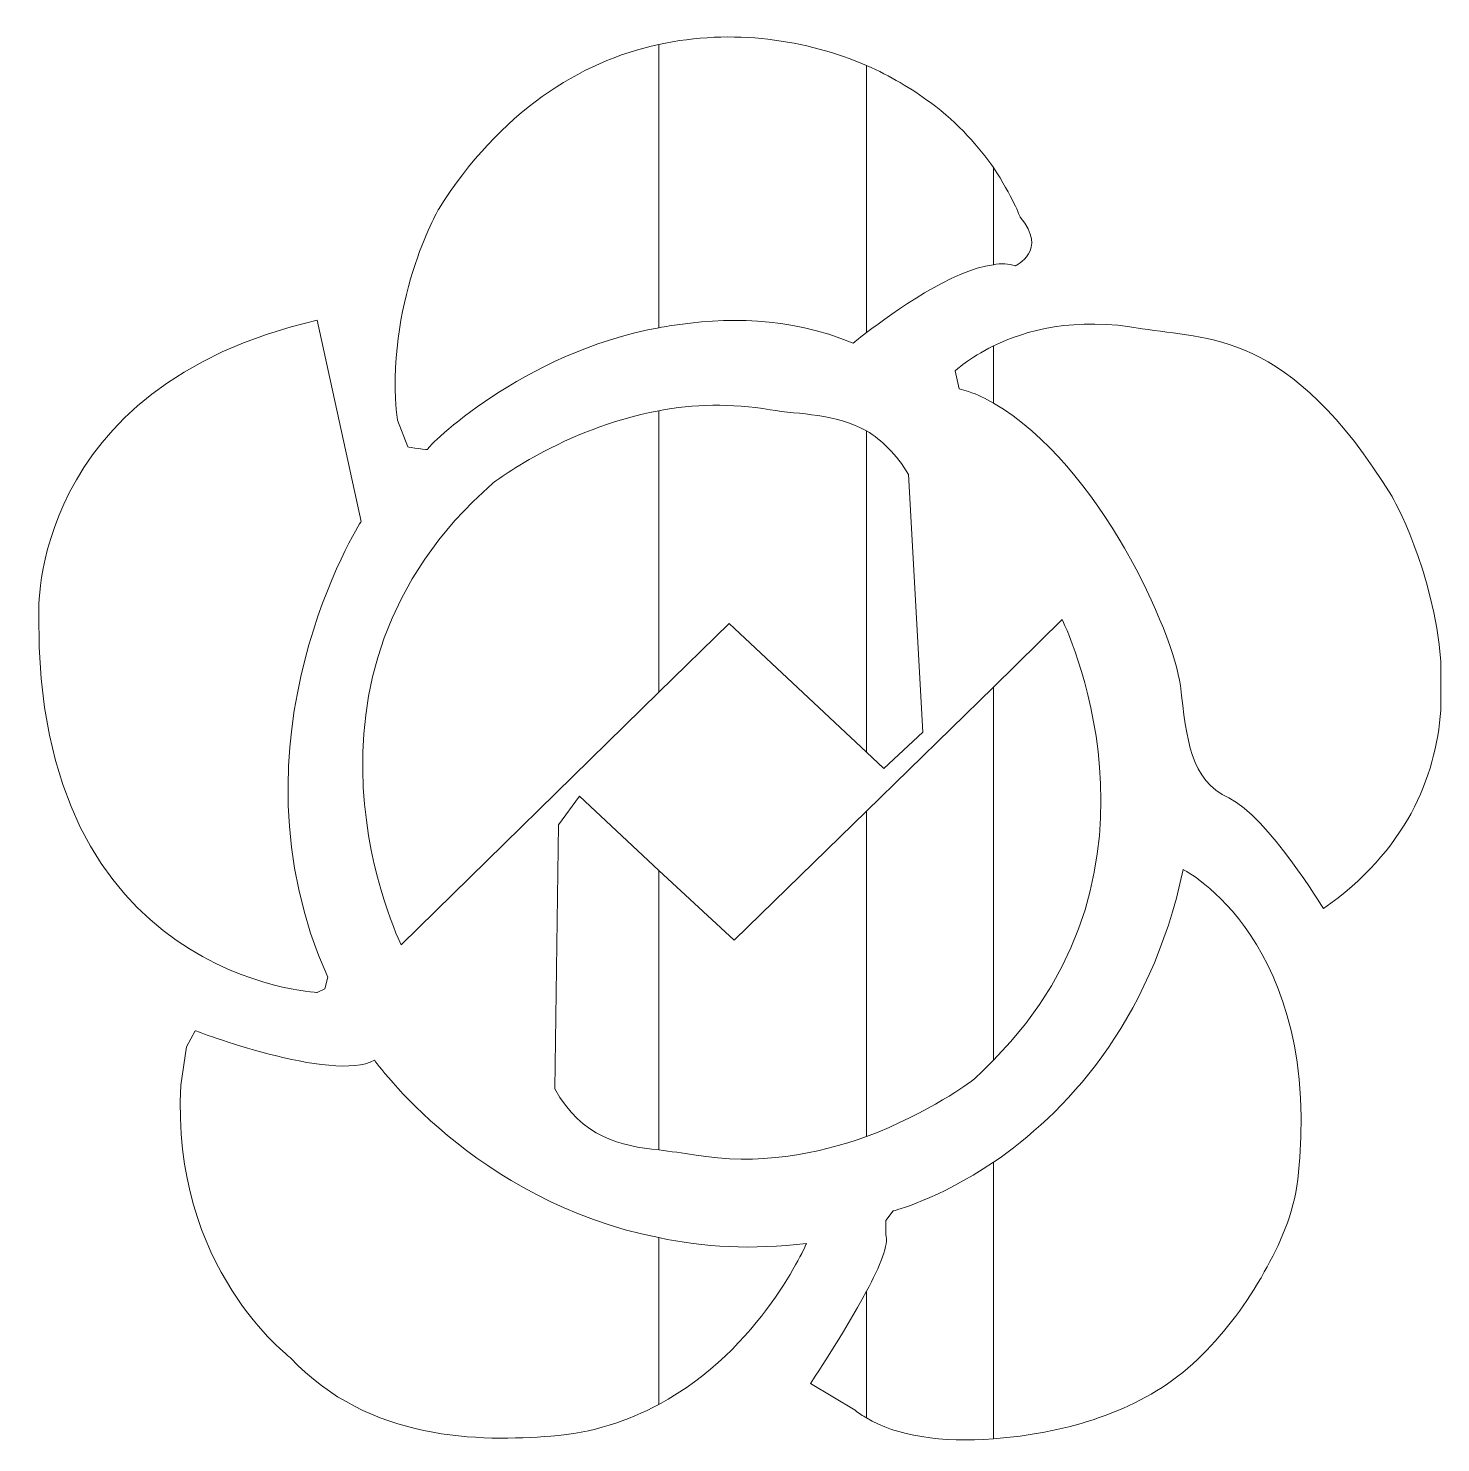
# Model space of a CAD drawing. Header units: millimetres. Extents: x 44393 to 91220, y 25301 to 41858.
# Drawn here: x 89126.1 to 89409.2, y 36927.3 to 37210.8 of the extents above; entities that cross this region are included whole.
import ezdxf

# ---------------------------------------------------------------- set-up
doc = ezdxf.new("R2010")
doc.units = ezdxf.units.MM
doc.layers.add('图层 1', color=7, linetype='Continuous')

msp = doc.modelspace()

# ---------------------------------------------------------------- linework, layer by layer
at = {"layer": '图层 1', "lineweight": 0}
for points in [[(89252.47, 37207.56), (89267.38, 37210.81), (89282.1, 37208.51), (89294.14, 37203.35)], [(89208.32, 37174.49), (89220.74, 37194.18), (89236.61, 37204.11), (89252.47, 37207.56)], [(89252.47, 37150.78), (89252.47, 37150.78), (89252.47, 37207.56), (89252.47, 37207.56)], [(89252.47, 37207.56), (89252.47, 37207.56), (89252.47, 37150.78), (89252.47, 37150.78)], [(89294.14, 37149.83), (89294.14, 37149.83), (89294.14, 37203.35), (89294.14, 37203.35)], [(89294.14, 37203.35), (89298.92, 37201.25), (89303.13, 37198.76), (89306.95, 37195.9)], [(89294.14, 37203.35), (89294.14, 37203.35), (89294.14, 37149.83), (89294.14, 37149.83)], [(89306.95, 37195.9), (89312.69, 37191.69), (89316.7, 37186.91), (89319.57, 37182.9)], [(89319.57, 37163.4), (89319.57, 37163.4), (89319.57, 37182.9), (89319.57, 37182.9)], [(89319.57, 37182.9), (89323.39, 37177.16), (89324.92, 37172.96), (89324.92, 37172.96)], [(89319.57, 37182.9), (89319.57, 37182.9), (89319.57, 37163.4), (89319.57, 37163.4)], [(89200.1, 37132.24), (89197.42, 37155.37), (89208.32, 37174.49), (89208.32, 37174.49)], [(89324.92, 37172.96), (89330.65, 37166.27), (89323.96, 37163.21), (89323.96, 37163.21)], [(89319.57, 37163.4), (89311.35, 37162.44), (89299.5, 37153.84), (89294.14, 37149.83)], [(89323.96, 37163.21), (89322.63, 37163.59), (89321.1, 37163.78), (89319.57, 37163.4)], [(89128.22, 37093.44), (89128.22, 37093.44), (89126.12, 37138.93), (89184.04, 37152.31)], [(89184.04, 37152.31), (89184.04, 37152.31), (89192.83, 37111.98), (89192.83, 37111.98)], [(89252.47, 37150.78), (89225.14, 37145.81), (89206.02, 37126.89), (89206.21, 37126.51)], [(89254.57, 37151.16), (89254, 37150.97), (89253.24, 37150.97), (89252.47, 37150.78)], [(89291.47, 37147.72), (89278.28, 37153.08), (89265.85, 37152.89), (89254.57, 37151.16)], [(89319.57, 37147.15), (89325.88, 37150.21), (89335.82, 37153.08), (89349.39, 37150.59)], [(89349.39, 37150.59), (89362, 37148.49), (89378.83, 37150.59), (89399.47, 37116.95)], [(89294.14, 37149.83), (89292.42, 37148.49), (89291.47, 37147.72), (89291.47, 37147.72)], [(89311.92, 37142.18), (89311.92, 37142.18), (89314.6, 37144.67), (89319.57, 37147.15)], [(89319.57, 37135.68), (89319.57, 37135.68), (89319.57, 37147.15), (89319.57, 37147.15)], [(89319.57, 37147.15), (89319.57, 37147.15), (89319.57, 37135.68), (89319.57, 37135.68)], [(89312.69, 37138.55), (89312.69, 37138.55), (89311.92, 37142.18), (89311.92, 37142.18)], [(89314.6, 37137.98), (89314.6, 37137.98), (89312.69, 37138.55), (89312.69, 37138.55)], [(89319.57, 37135.68), (89318.04, 37136.64), (89316.32, 37137.4), (89314.6, 37137.98)], [(89252.47, 37134.15), (89233.17, 37130.52), (89219.21, 37119.62), (89219.21, 37119.62)], [(89252.47, 37134.15), (89259.35, 37135.49), (89267, 37135.68), (89274.84, 37134.34)], [(89252.47, 37077.76), (89252.47, 37077.76), (89252.47, 37134.15), (89252.47, 37134.15)], [(89252.47, 37077.76), (89252.47, 37077.76), (89252.47, 37134.15), (89252.47, 37134.15)], [(89274.84, 37134.34), (89280.76, 37133.39), (89287.84, 37133.58), (89294.14, 37130.14)], [(89357.03, 37079.1), (89355.7, 37089.42), (89340.98, 37123.26), (89319.57, 37135.68)], [(89202.2, 37126.89), (89202.2, 37126.89), (89200.1, 37132.24), (89200.1, 37132.24)], [(89302.56, 37121.35), (89300.07, 37125.55), (89297.2, 37128.23), (89294.14, 37130.14)], [(89294.14, 37130.14), (89294.14, 37130.14), (89294.14, 37065.72), (89294.14, 37065.72)], [(89294.14, 37130.14), (89294.14, 37130.14), (89294.14, 37065.72), (89294.14, 37065.72)], [(89206.21, 37126.51), (89206.6, 37126.12), (89202.2, 37126.89), (89202.2, 37126.89)], [(89219.21, 37119.62), (89174.48, 37080.44), (89200.86, 37027.11), (89200.86, 37027.11)], [(89305.42, 37069.73), (89305.42, 37069.73), (89302.56, 37121.35), (89302.56, 37121.35)], [(89399.47, 37116.95), (89399.47, 37116.95), (89407.88, 37102.23), (89409.22, 37083.88)], [(89192.83, 37111.98), (89192.83, 37111.98), (89164.92, 37068.2), (89186.14, 37020.61)], [(89184.04, 37017.55), (89184.04, 37017.55), (89127.27, 37020.22), (89128.22, 37093.44)], [(89266.62, 37091.53), (89266.62, 37091.53), (89252.47, 37077.76), (89252.47, 37077.76)], [(89294.14, 37065.72), (89294.14, 37065.72), (89266.62, 37091.53), (89266.62, 37091.53)], [(89319.57, 37003.98), (89357.99, 37042.78), (89333.33, 37092.29), (89333.33, 37092.29)], [(89333.33, 37092.29), (89333.33, 37092.29), (89319.57, 37078.72), (89319.57, 37078.72)], [(89409.22, 37083.88), (89409.22, 37083.88), (89409.22, 37074.13), (89409.22, 37074.13)], [(89200.86, 37027.11), (89200.86, 37027.11), (89252.47, 37077.76), (89252.47, 37077.76)], [(89294.14, 37053.87), (89294.14, 37053.87), (89319.57, 37078.72), (89319.57, 37078.72)], [(89319.57, 37078.72), (89319.57, 37078.72), (89319.57, 37003.98), (89319.57, 37003.98)], [(89319.57, 37078.72), (89319.57, 37078.72), (89319.57, 37003.98), (89319.57, 37003.98)], [(89366.78, 37056.54), (89358.94, 37060.18), (89358.37, 37068.01), (89357.03, 37079.1)], [(89409.22, 37074.13), (89408.26, 37060.56), (89402.15, 37045.84), (89385.71, 37034.37)], [(89297.58, 37062.47), (89297.58, 37062.47), (89305.42, 37069.73), (89305.42, 37069.73)], [(89294.14, 37065.72), (89294.14, 37065.72), (89297.58, 37062.47), (89297.58, 37062.47)], [(89232.4, 37051.19), (89232.4, 37051.19), (89236.61, 37056.93), (89236.61, 37056.93)], [(89236.61, 37056.93), (89236.61, 37056.93), (89252.47, 37042.02), (89252.47, 37042.02)], [(89385.71, 37034.37), (89385.71, 37034.37), (89374.62, 37052.72), (89366.78, 37056.54)], [(89267.57, 37028.06), (89267.57, 37028.06), (89294.14, 37053.87), (89294.14, 37053.87)], [(89294.14, 36988.68), (89294.14, 36988.68), (89294.14, 37053.87), (89294.14, 37053.87)], [(89294.14, 37053.87), (89294.14, 37053.87), (89294.14, 36988.68), (89294.14, 36988.68)], [(89231.64, 36998.24), (89231.64, 36998.24), (89232.4, 37051.19), (89232.4, 37051.19)], [(89252.47, 36986.01), (89252.47, 36986.01), (89252.47, 37042.02), (89252.47, 37042.02)], [(89252.47, 37042.02), (89252.47, 37042.02), (89267.57, 37028.06), (89267.57, 37028.06)], [(89252.47, 37042.02), (89252.47, 37042.02), (89252.47, 36986.01), (89252.47, 36986.01)], [(89357.61, 37042.21), (89350.92, 37010.86), (89333.52, 36993.08), (89319.57, 36983.52)], [(89380.55, 36980.08), (89385.9, 37027.87), (89357.61, 37042.21), (89357.61, 37042.21)], [(89186.14, 37020.61), (89186.14, 37020.61), (89185.57, 37018.31), (89185.57, 37018.31)], [(89185.57, 37018.31), (89185.57, 37018.31), (89184.04, 37017.55), (89184.04, 37017.55)], [(89159.57, 37009.9), (89159.57, 37009.9), (89157.85, 37006.65), (89157.85, 37006.65)], [(89195.51, 37003.98), (89187.1, 36999.39), (89159.57, 37009.9), (89159.57, 37009.9)], [(89157.85, 37006.65), (89157.85, 37006.65), (89156.7, 36999.01), (89156.7, 36999.01)], [(89252.47, 36968.42), (89215.58, 36975.69), (89195.51, 37003.98), (89195.51, 37003.98)], [(89319.57, 37003.98), (89318.23, 37002.64), (89316.7, 37001.11), (89315.17, 36999.77)], [(89156.7, 36999.01), (89154.6, 36962.31), (89178.69, 36944.34), (89178.69, 36944.34)], [(89252.47, 36986.01), (89245.02, 36986.77), (89236.99, 36988.49), (89231.64, 36998.24)], [(89315.17, 36999.77), (89315.17, 36999.77), (89306.76, 36993.46), (89294.14, 36988.68)], [(89259.54, 36985.05), (89257.25, 36985.43), (89254.96, 36985.63), (89252.47, 36986.01)], [(89294.14, 36988.68), (89284.4, 36985.24), (89272.35, 36982.76), (89259.54, 36985.05)], [(89299.5, 36973.77), (89299.5, 36973.77), (89308.48, 36976.07), (89319.57, 36983.52)], [(89319.57, 36983.52), (89319.57, 36983.52), (89319.57, 36928.09), (89319.57, 36928.09)], [(89319.57, 36983.52), (89319.57, 36983.52), (89319.57, 36928.09), (89319.57, 36928.09)], [(89373.86, 36961.54), (89376.91, 36967.08), (89379.78, 36973.01), (89380.55, 36980.08)], [(89297.97, 36971.86), (89297.97, 36971.86), (89299.5, 36973.77), (89299.5, 36973.77)], [(89297.97, 36969), (89297.97, 36969), (89297.97, 36971.86), (89297.97, 36971.86)], [(89294.14, 36957.72), (89296.82, 36962.69), (89298.73, 36967.28), (89297.97, 36969)], [(89252.47, 36934.97), (89252.47, 36934.97), (89252.47, 36968.42), (89252.47, 36968.42)], [(89252.47, 36968.42), (89261.46, 36966.51), (89271.21, 36965.94), (89282.1, 36967.28)], [(89252.47, 36934.97), (89252.47, 36934.97), (89252.47, 36968.42), (89252.47, 36968.42)], [(89282.1, 36967.28), (89282.1, 36967.28), (89273.12, 36946.06), (89252.47, 36934.97)], [(89361.43, 36944.91), (89366.02, 36949.69), (89370.42, 36955.23), (89373.86, 36961.54)], [(89282.87, 36939.17), (89282.87, 36939.17), (89289.56, 36949.11), (89294.14, 36957.72)], [(89294.14, 36932.29), (89294.14, 36932.29), (89294.14, 36957.72), (89294.14, 36957.72)], [(89294.14, 36957.72), (89294.14, 36957.72), (89294.14, 36932.29), (89294.14, 36932.29)], [(89178.69, 36944.34), (89194.36, 36927.52), (89216.92, 36927.52), (89230.87, 36928.66)], [(89324.92, 36928.66), (89337.92, 36930.38), (89351.49, 36934.97), (89361.43, 36944.91)], [(89291.85, 36933.82), (89291.85, 36933.82), (89282.87, 36939.17), (89282.87, 36939.17)], [(89230.87, 36928.66), (89239.28, 36929.24), (89246.36, 36931.72), (89252.47, 36934.97)], [(89294.14, 36932.29), (89293.38, 36932.68), (89292.61, 36933.25), (89291.85, 36933.82)], [(89319.57, 36928.09), (89309.25, 36927.32), (89300.07, 36928.66), (89294.14, 36932.29)], [(89319.57, 36928.09), (89321.29, 36928.28), (89323.2, 36928.47), (89324.92, 36928.66)]]:
    msp.add_open_spline(points, degree=3, dxfattribs=at)

doc.saveas('drawing.dxf')
